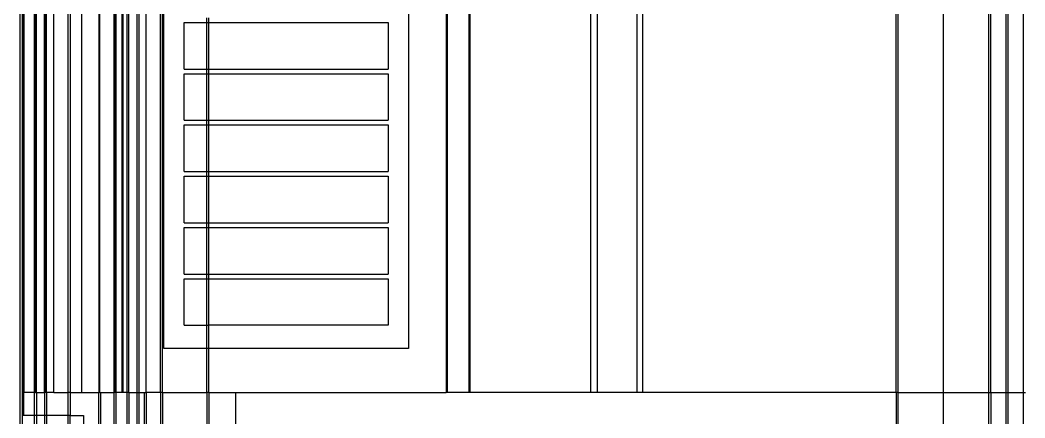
# Model space of a CAD drawing. Extents: x -20.4 to 13.4, y -9.4 to 9.8.
# Drawn here: x -11.948 to -9.777, y 3.52 to 4.379 of the extents above; entities that cross this region are included whole.
import ezdxf

# ---------------------------------------------------------------- set-up
doc = ezdxf.new("R2010")
doc.units = 0
doc.layers.get('0').update_dxf_attribs({"linetype": 'CONTINUOUS'})

msp = doc.modelspace()

# ---------------------------------------------------------------- linework, layer by layer
for p, q in [((-9.9526, 3.575), (-9.9526, 7.175)), ((-9.8547, 3.575), (-9.8547, 7.175)), ((-9.8506, 3.575), (-9.8506, 7.175)), ((-9.8173, 3.575), (-9.8173, 7.175)), ((-9.8132, 3.575), (-9.8132, 7.175)), ((-9.78, 3.575), (-9.78, 7.175)), ((-10.7151, 3.575), (-10.7151, 6.675)), ((-10.7006, 3.575), (-10.7006, 6.675)), ((-10.6151, 6.675), (-10.6151, 3.575)), ((-10.6026, 3.575), (-10.6026, 6.675)), ((-10.0547, 3.575), (-10.0547, 6.675)), ((-10.0505, 3.575), (-10.0505, 6.675)), ((-11.948, 1.0133), (-11.948, 6.375)), ((-10.9777, 3.575), (-10.9777, 5.575)), ((-10.9756, 3.575), (-10.9756, 5.575)), ((-11.0276, 5.52), (-11.0276, 3.575)), ((-11.026, 5.52), (-11.026, 3.575)), ((-11.0256, 5.52), (-11.0256, 3.575)), ((-11.0251, 5.52), (-11.0251, 3.575)), ((-11.025, 5.52), (-11.025, 3.575)), ((-11.1089, 5.42), (-11.1089, 3.67)), ((-11.1087, 5.42), (-11.1087, 3.67)), ((-11.9439, 5.075), (-11.9439, 3.575)), ((-11.9422, 5.075), (-11.9422, 3.575)), ((-11.9401, 5.075), (-11.9401, 3.575)), ((-11.9169, 3.575), (-11.9169, 5.075)), ((-11.9148, 3.575), (-11.9148, 5.075)), ((-11.9127, 3.575), (-11.9127, 5.075)), ((-11.8951, 3.575), (-11.8951, 5.075)), ((-11.893, 5.075), (-11.893, 3.575)), ((-11.891, 3.575), (-11.891, 5.075)), ((-11.8754, 3.575), (-11.8754, 5.075)), ((-11.8443, 3.575), (-11.8443, 5.075)), ((-11.8401, 5.075), (-11.8401, 3.575)), ((-11.8148, 3.575), (-11.8148, 5.075)), ((-11.6443, 3.575), (-11.6443, 4.535)), ((-11.6402, 3.575), (-11.6402, 4.535)), ((-11.6375, 3.67), (-11.6375, 4.535)), ((-11.6373, 3.67), (-11.6373, 4.535)), ((-11.6758, 3.575), (-11.6758, 4.505)), ((-11.7779, 4.475), (-11.7779, 3.575)), ((-11.7775, 3.575), (-11.7775, 4.475)), ((-11.7754, 3.575), (-11.7754, 4.475)), ((-11.7447, 3.575), (-11.7447, 4.475)), ((-11.7422, 3.575), (-11.7422, 4.475)), ((-11.7405, 3.575), (-11.7405, 4.475)), ((-11.7275, 3.575), (-11.7275, 4.475)), ((-11.7265, 3.575), (-11.7265, 4.475)), ((-11.7255, 3.575), (-11.7255, 4.475)), ((-11.7254, 3.575), (-11.7254, 4.475)), ((-11.7169, 3.575), (-11.7169, 4.475)), ((-11.7128, 3.575), (-11.7128, 4.475)), ((-11.6951, 3.575), (-11.6951, 4.475)), ((-11.691, 3.575), (-11.691, 4.475)), ((-11.5935, 4.2733), (-11.5935, 4.374)), ((-11.5933, 4.374), (-11.5935, 4.374)), ((-11.5933, 4.2733), (-11.5933, 4.374)), ((-11.5933, 4.374), (-11.5447, 4.374)), ((-11.5447, 4.374), (-11.5447, 4.384)), ((-11.5447, 4.374), (-11.5405, 4.374)), ((-11.5447, 4.2733), (-11.5447, 4.374)), ((-11.5405, 4.374), (-11.5405, 4.384)), ((-11.5405, 4.374), (-11.1529, 4.374)), ((-11.5405, 4.2733), (-11.5405, 4.374)), ((-11.1527, 4.374), (-11.1529, 4.374)), ((-11.1529, 4.374), (-11.1529, 4.2733)), ((-11.1527, 4.374), (-11.1527, 4.2733)), ((-11.5933, 4.2733), (-11.5935, 4.2733)), ((-11.5935, 4.1626), (-11.5935, 4.2633)), ((-11.5933, 4.2633), (-11.5935, 4.2633)), ((-11.5933, 4.2733), (-11.5447, 4.2733)), ((-11.5933, 4.1626), (-11.5933, 4.2633)), ((-11.5933, 4.2633), (-11.5447, 4.2633)), ((-11.5447, 4.2733), (-11.5405, 4.2733)), ((-11.5447, 4.2633), (-11.5447, 4.2733)), ((-11.5447, 4.2633), (-11.5405, 4.2633)), ((-11.5447, 4.1626), (-11.5447, 4.2633)), ((-11.5405, 4.2733), (-11.1529, 4.2733)), ((-11.5405, 4.2633), (-11.5405, 4.2733)), ((-11.5405, 4.2633), (-11.1529, 4.2633)), ((-11.5405, 4.1626), (-11.5405, 4.2633)), ((-11.1527, 4.2733), (-11.1529, 4.2733)), ((-11.1527, 4.2633), (-11.1529, 4.2633)), ((-11.1529, 4.2633), (-11.1529, 4.1626)), ((-11.1527, 4.2633), (-11.1527, 4.1626)), ((-11.5933, 4.1626), (-11.5935, 4.1626)), ((-11.5935, 4.052), (-11.5935, 4.1526)), ((-11.5933, 4.1526), (-11.5935, 4.1526)), ((-11.5933, 4.1626), (-11.5447, 4.1626)), ((-11.5933, 4.052), (-11.5933, 4.1526)), ((-11.5933, 4.1526), (-11.5447, 4.1526)), ((-11.5447, 4.1626), (-11.5405, 4.1626)), ((-11.5447, 4.1526), (-11.5447, 4.1626)), ((-11.5447, 4.1526), (-11.5405, 4.1526)), ((-11.5447, 4.052), (-11.5447, 4.1526)), ((-11.5405, 4.1626), (-11.1529, 4.1626)), ((-11.5405, 4.1526), (-11.5405, 4.1626)), ((-11.5405, 4.1526), (-11.1529, 4.1526)), ((-11.5405, 4.052), (-11.5405, 4.1526)), ((-11.1527, 4.1626), (-11.1529, 4.1626)), ((-11.1527, 4.1526), (-11.1529, 4.1526)), ((-11.1529, 4.1526), (-11.1529, 4.052)), ((-11.1527, 4.1526), (-11.1527, 4.052)), ((-11.5933, 4.052), (-11.5935, 4.052)), ((-11.5935, 3.9413), (-11.5935, 4.042)), ((-11.5933, 4.042), (-11.5935, 4.042)), ((-11.5933, 4.052), (-11.5447, 4.052)), ((-11.5933, 3.9413), (-11.5933, 4.042)), ((-11.5933, 4.042), (-11.5447, 4.042)), ((-11.5447, 4.052), (-11.5405, 4.052)), ((-11.5447, 4.042), (-11.5447, 4.052)), ((-11.5447, 4.042), (-11.5405, 4.042)), ((-11.5447, 3.9413), (-11.5447, 4.042)), ((-11.5405, 4.052), (-11.1529, 4.052)), ((-11.5405, 4.042), (-11.5405, 4.052)), ((-11.5405, 4.042), (-11.1529, 4.042)), ((-11.5405, 3.9413), (-11.5405, 4.042)), ((-11.1527, 4.052), (-11.1529, 4.052)), ((-11.1527, 4.042), (-11.1529, 4.042)), ((-11.1529, 4.042), (-11.1529, 3.9413)), ((-11.1527, 4.042), (-11.1527, 3.9413)), ((-11.5933, 3.9413), (-11.5935, 3.9413)), ((-11.5935, 3.8306), (-11.5935, 3.9313)), ((-11.5933, 3.9313), (-11.5935, 3.9313)), ((-11.5933, 3.9413), (-11.5447, 3.9413)), ((-11.5933, 3.8306), (-11.5933, 3.9313)), ((-11.5933, 3.9313), (-11.5447, 3.9313)), ((-11.5447, 3.9413), (-11.5405, 3.9413)), ((-11.5447, 3.9313), (-11.5447, 3.9413)), ((-11.5447, 3.9313), (-11.5405, 3.9313)), ((-11.5447, 3.8306), (-11.5447, 3.9313)), ((-11.5405, 3.9413), (-11.1529, 3.9413)), ((-11.5405, 3.9313), (-11.5405, 3.9413)), ((-11.5405, 3.9313), (-11.1529, 3.9313)), ((-11.5405, 3.8306), (-11.5405, 3.9313)), ((-11.1527, 3.9413), (-11.1529, 3.9413)), ((-11.1527, 3.9313), (-11.1529, 3.9313)), ((-11.1529, 3.9313), (-11.1529, 3.8306)), ((-11.1527, 3.9313), (-11.1527, 3.8306)), ((-11.5933, 3.8306), (-11.5935, 3.8306)), ((-11.5933, 3.8306), (-11.5447, 3.8306)), ((-11.5447, 3.8306), (-11.5405, 3.8306)), ((-11.5447, 3.8206), (-11.5447, 3.8306)), ((-11.5405, 3.8306), (-11.1529, 3.8306)), ((-11.5405, 3.8206), (-11.5405, 3.8306)), ((-11.1527, 3.8306), (-11.1529, 3.8306)), ((-11.5935, 3.72), (-11.5935, 3.8206)), ((-11.5933, 3.8206), (-11.5935, 3.8206)), ((-11.5933, 3.72), (-11.5933, 3.8206)), ((-11.5933, 3.8206), (-11.5447, 3.8206)), ((-11.5447, 3.8206), (-11.5405, 3.8206)), ((-11.5447, 3.72), (-11.5447, 3.8206)), ((-11.5405, 3.8206), (-11.1529, 3.8206)), ((-11.5405, 3.72), (-11.5405, 3.8206)), ((-11.1527, 3.8206), (-11.1529, 3.8206)), ((-11.1529, 3.8206), (-11.1529, 3.72)), ((-11.1527, 3.8206), (-11.1527, 3.72)), ((-11.5933, 3.72), (-11.5935, 3.72)), ((-11.5933, 3.72), (-11.5447, 3.72)), ((-11.5447, 3.72), (-11.5405, 3.72)), ((-11.5447, 3.67), (-11.5447, 3.72)), ((-11.1529, 3.72), (-11.5405, 3.72)), ((-11.5405, 3.67), (-11.5405, 3.72)), ((-11.1527, 3.72), (-11.1529, 3.72)), ((-11.6373, 3.67), (-11.6375, 3.67)), ((-11.5447, 3.67), (-11.6373, 3.67)), ((-11.5405, 3.67), (-11.5447, 3.67)), ((-11.5447, 3.575), (-11.5447, 3.67)), ((-11.1089, 3.67), (-11.5405, 3.67)), ((-11.5405, 3.575), (-11.5405, 3.67)), ((-11.1087, 3.67), (-11.1089, 3.67)), ((-11.9422, 3.575), (-11.9439, 3.575)), ((-11.9439, 3.575), (-11.9439, 3.525)), ((-11.9422, 3.525), (-11.9422, 3.575)), ((-11.9401, 3.575), (-11.9422, 3.575)), ((-11.9401, 3.525), (-11.9401, 3.575)), ((-11.9169, 3.575), (-11.9401, 3.575)), ((-11.9148, 3.575), (-11.9169, 3.575)), ((-11.9169, 3.525), (-11.9169, 3.575)), ((-11.9148, 3.575), (-11.9127, 3.575)), ((-11.9127, 3.575), (-11.8951, 3.575)), ((-11.9127, 3.575), (-11.9127, 3.525)), ((-11.893, 3.575), (-11.8951, 3.575)), ((-11.8951, 3.575), (-11.8951, 3.525)), ((-11.891, 3.575), (-11.893, 3.575)), ((-11.8754, 3.575), (-11.891, 3.575)), ((-11.891, 3.575), (-11.891, 3.525)), ((-11.8754, 3.575), (-11.8443, 3.575)), ((-11.8443, 3.525), (-11.8443, 3.575)), ((-11.8401, 3.575), (-11.8443, 3.575)), ((-11.8401, 3.575), (-11.8148, 3.575)), ((-11.8401, 3.575), (-11.8401, 3.525)), ((-11.8148, 3.575), (-11.7779, 3.575)), ((-11.7779, 3.475), (-11.7779, 3.575)), ((-11.7775, 3.575), (-11.7779, 3.575)), ((-11.7754, 3.575), (-11.7775, 3.575)), ((-11.7754, 3.575), (-11.7737, 3.575)), ((-11.7737, 3.575), (-11.7447, 3.575)), ((-11.7737, 3.375), (-11.7737, 3.575)), ((-11.7447, 3.375), (-11.7447, 3.575)), ((-11.7422, 3.575), (-11.7447, 3.575)), ((-11.7422, 3.575), (-11.7405, 3.575)), ((-11.7405, 3.375), (-11.7405, 3.575)), ((-11.7275, 3.575), (-11.7405, 3.575)), ((-11.7265, 3.575), (-11.7275, 3.575)), ((-11.7255, 3.575), (-11.7265, 3.575)), ((-11.7254, 3.575), (-11.7255, 3.575)), ((-11.7169, 3.575), (-11.7254, 3.575)), ((-11.7169, 3.375), (-11.7169, 3.575)), ((-11.7128, 3.575), (-11.7169, 3.575)), ((-11.7128, 3.575), (-11.7128, 3.375)), ((-11.7128, 3.575), (-11.6951, 3.575)), ((-11.6951, 3.575), (-11.691, 3.575)), ((-11.6951, 3.375), (-11.6951, 3.575)), ((-11.691, 3.575), (-11.6796, 3.575)), ((-11.691, 3.375), (-11.691, 3.575)), ((-11.6796, 3.575), (-11.6796, 3.375)), ((-11.6796, 3.575), (-11.6758, 3.575)), ((-11.6758, 3.575), (-11.6754, 3.575)), ((-11.6443, 3.575), (-11.6754, 3.575)), ((-11.6754, 3.575), (-11.6754, 3.375)), ((-11.6443, 3.575), (-11.6443, 3.375)), ((-11.6402, 3.575), (-11.6443, 3.575)), ((-11.6402, 3.575), (-11.5447, 3.575)), ((-11.6402, 3.575), (-11.6402, 3.375)), ((-11.5447, 3.575), (-11.5447, 3.375)), ((-11.5405, 3.575), (-11.5447, 3.575)), ((-11.5405, 3.575), (-11.4824, 3.575)), ((-11.5405, 3.575), (-11.5405, 3.375)), ((-11.4824, 3.575), (-11.4824, 3.375)), ((-11.4824, 3.575), (-11.0276, 3.575)), ((-11.026, 3.575), (-11.0276, 3.575)), ((-11.0256, 3.575), (-11.026, 3.575)), ((-11.0251, 3.575), (-11.0256, 3.575)), ((-11.025, 3.575), (-11.0251, 3.575)), ((-10.9777, 3.575), (-11.025, 3.575)), ((-10.9756, 3.575), (-10.9777, 3.575)), ((-10.7151, 3.575), (-10.9756, 3.575)), ((-10.7006, 3.575), (-10.7151, 3.575)), ((-10.6151, 3.575), (-10.7006, 3.575)), ((-10.6026, 3.575), (-10.6151, 3.575)), ((-10.0547, 3.575), (-10.6026, 3.575)), ((-10.0505, 3.575), (-10.0547, 3.575)), ((-10.0547, 3.575), (-10.0547, 3.375)), ((-10.0505, 3.575), (-9.9526, 3.575)), ((-10.0505, 3.375), (-10.0505, 3.575)), ((-9.9526, 3.375), (-9.9526, 3.575)), ((-9.9526, 3.575), (-9.8547, 3.575)), ((-9.8547, 3.575), (-9.8506, 3.575)), ((-9.8547, 3.375), (-9.8547, 3.575)), ((-9.8506, 3.575), (-9.8506, 3.375)), ((-9.8506, 3.575), (-9.8173, 3.575)), ((-9.8173, 3.575), (-9.8132, 3.575)), ((-9.8173, 3.375), (-9.8173, 3.575)), ((-9.8132, 3.575), (-9.78, 3.575)), ((-9.8132, 3.375), (-9.8132, 3.575)), ((-9.78, 3.375), (-9.78, 3.575)), ((-9.78, 3.575), (-9.7758, 3.575)), ((-11.9439, 3.525), (-11.9422, 3.525)), ((-11.9439, 3.525), (-11.9439, 3.475)), ((-11.9401, 3.525), (-11.9422, 3.525)), ((-11.9169, 3.525), (-11.9401, 3.525)), ((-11.9127, 3.525), (-11.9169, 3.525)), ((-11.9169, 3.475), (-11.9169, 3.525)), ((-11.9127, 3.525), (-11.9127, 3.475)), ((-11.8951, 3.525), (-11.9127, 3.525)), ((-11.8951, 3.525), (-11.8951, 3.475)), ((-11.891, 3.525), (-11.8951, 3.525)), ((-11.891, 3.525), (-11.891, 3.475)), ((-11.8443, 3.525), (-11.891, 3.525)), ((-11.8443, 3.475), (-11.8443, 3.525)), ((-11.8401, 3.525), (-11.8443, 3.525)), ((-11.8401, 3.525), (-11.8111, 3.525)), ((-11.8401, 3.475), (-11.8401, 3.525)), ((-11.8111, 3.525), (-11.8111, 3.475))]:
    msp.add_line(p, q)

doc.saveas('drawing.dxf')
